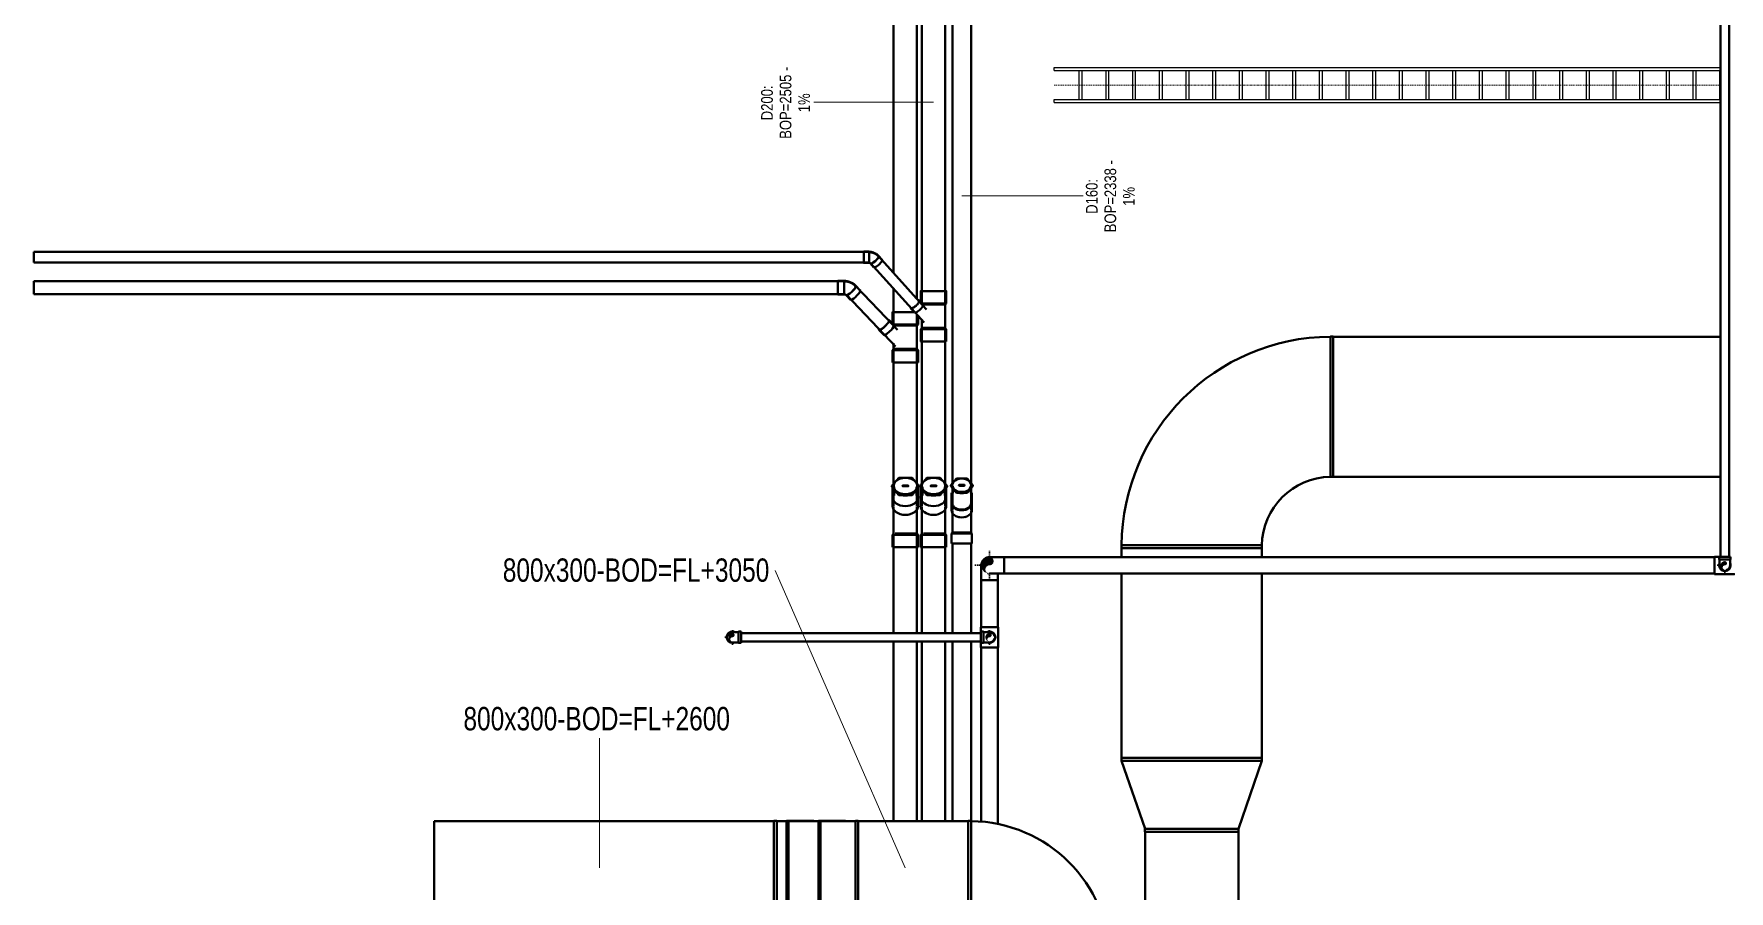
# Model space of a CAD drawing. Header units: millimetres. Extents: x -108050 to 96605, y 58136 to 140997.
# Drawn here: x -97425 to -82905, y 106636 to 113982 of the extents above; entities that cross this region are included whole.
import ezdxf

# ---------------------------------------------------------------- set-up
doc = ezdxf.new("R2010")
doc.units = ezdxf.units.MM
doc.linetypes.add('Center', pattern=[29.999999, 12, -6, 6, -6])
for name, color, linetype, lineweight in [('E-CABL-TRAY', 211, 'Continuous', 25), ('E-CABL-TRAY-CNTR', 211, 'Center', 18), ('M-HVAC-DUCT', 70, 'Continuous', 50), ('M-HVAC-DUCT-IDEN', 70, 'Continuous', 9), ('P-PIPE', 3, 'Continuous', 50), ('P-PIPE-CNTR', 3, 'Center', 35), ('P-PIPE-IDEN', 2, 'Continuous', 9)]:
    doc.layers.add(name, color=color, linetype=linetype, lineweight=lineweight)
doc.styles.add('Arial', font='arial.ttf', dxfattribs={"width": 0.8, "height": 100})
doc.styles.add('Arial_1', font='arial.ttf', dxfattribs={"width": 0.75, "height": 200})

# ---------------------------------------------------------------- blocks, each defined once
blk = doc.blocks.new('01_REC Elbow_C Flanged_ - 1 W-2037436-HẦM')
at = {"layer": 'M-HVAC-DUCT'}
for p, q in [((-602, 1212.5), (602, 1212.5)), ((-602, 1212.5), (-602, 1187.5)), ((602, 1187.5), (-602, 1187.5)), ((602, 1187.5), (602, 1212.5)), ((-1212.5, -602), (-1212.5, 602)), ((-1212.5, 602), (-1187.5, 602)), ((-1187.5, 602), (-1187.5, -602)), ((-1187.5, -602), (-1212.5, -602))]:
    blk.add_line(p, q, dxfattribs=at)
for radius, start, end in [(600, 271.19773, 358.80227), (1800, 270.39834, 359.60166)]:
    blk.add_arc((-1200, 1200), radius, start, end, dxfattribs=at)
blk = doc.blocks.new('01_REC Transition REC_C Flanged_ - 200 mm-2037554-HẦM')
at = {"layer": 'M-HVAC-DUCT'}
for p, q in [((-25, -602), (-25, 602)), ((-25, 602), (0, 602)), ((0, 602), (0, -602)), ((0, 600), (585, 400)), ((585, -402), (585, 402)), ((610, 402), (585, 402)), ((610, 402), (610, -402)), ((585, -400), (0, -600)), ((585, -402), (610, -402)), ((0, -602), (-25, -602))]:
    blk.add_line(p, q, dxfattribs=at)
blk = doc.blocks.new('DSC_uPVC_Cap End2-TienPhong - Standard-V114-HẦM')
at = {"layer": 'P-PIPE'}
for p, q in [((-89524, 110171), (-89571, 110114)), ((-89571, 110114), (-89524, 110057)), ((-89571, 110114), (-89571, 110107)), ((-89524, 110050), (-89571, 110107)), ((-89559, 110114), (-89559, 110103)), ((-89555, 110107), (-89555, 110046)), ((-89431, 110171), (-89524, 110171)), ((-89498, 110117), (-89458, 110117)), ((-89498, 110117), (-89478, 110117)), ((-89458, 110114), (-89498, 110114)), ((-89458, 110114), (-89498, 110114)), ((-89458, 110110), (-89498, 110110)), ((-89478, 110110), (-89498, 110110)), ((-89478, 110117), (-89458, 110117)), ((-89458, 110110), (-89478, 110110)), ((-89384, 110114), (-89431, 110171)), ((-89431, 110057), (-89384, 110114)), ((-89384, 110107), (-89431, 110050)), ((-89401, 110046), (-89401, 110107)), ((-89397, 110103), (-89397, 110114)), ((-89384, 110107), (-89384, 110114)), ((-89524, 110057), (-89431, 110057)), ((-89524, 110050), (-89524, 110057)), ((-89431, 110050), (-89524, 110050)), ((-89431, 110050), (-89431, 110057))]:
    blk.add_line(p, q, dxfattribs=at)
for centre, major_axis, start_param, end_param in [((-89478, 110114), (80.9, 0), 1.570796, 4.712389), ((-89478, 110103), (80.9, 0), 3.464321, 3.611076), ((-89478, 110103), (80.9, 0), 3.635328, 3.878181), ((-89498, 110114), (5, 0), 1.570796, 4.712389), ((-89498, 110114), (5, 0), 1.570796, 4.712389), ((-89498, 110110), (5, 0), 1.570796, 2.617994), ((-89498, 110110), (5, 0), 1.570796, 2.617994), ((-89478, 110114), (80.9, 0), 4.712389, 7.853982), ((-89458, 110114), (5, 0), 4.712389, 7.853982), ((-89458, 110114), (5, 0), 4.712389, 7.853982), ((-89458, 110110), (5, 0), 0.523599, 1.570796), ((-89458, 110110), (5, 0), 0.523599, 1.570796), ((-89478, 110103), (80.9, 0), 5.546597, 5.960457), ((-89478, 110103), (80.9, 0), 4.393544, 4.712389), ((-89478, 110103), (80.9, 0), 4.712389, 5.031234)]:
    blk.add_ellipse(centre, major_axis=major_axis, ratio=0.707107, start_param=start_param, end_param=end_param, dxfattribs=at)
blk = doc.blocks.new('DSC_uPVC_Cap End2-TienPhong - Standard-V63-HẦM')
at = {"layer": 'P-PIPE'}
for p, q in [((-44208, 82890), (-44173, 82918)), ((-44166, 82918), (-44201, 82890)), ((-44166, 82918), (-44173, 82918)), ((-44095, 82860), (-44166, 82918)), ((-44173, 82898), (-44248, 82898)), ((-44244, 82860), (-44208, 82889)), ((-44244, 82745), (-44244, 82860)), ((-44244, 82860), (-44237, 82860)), ((-44201, 82889), (-44237, 82860)), ((-44237, 82860), (-44237, 82745)), ((-44166, 82902), (-44177, 82902)), ((-44169, 82782), (-44169, 82822)), ((-44169, 82802), (-44169, 82822)), ((-44169, 82782), (-44169, 82802)), ((-44166, 82782), (-44166, 82822)), ((-44166, 82782), (-44166, 82822)), ((-44162, 82822), (-44162, 82782)), ((-44162, 82822), (-44162, 82802)), ((-44162, 82802), (-44162, 82782)), ((-44095, 82745), (-44095, 82860)), ((-44248, 82706), (-44173, 82706)), ((-44208, 82716), (-44244, 82745)), ((-44244, 82745), (-44237, 82745)), ((-44237, 82745), (-44201, 82716)), ((-44173, 82687), (-44208, 82715)), ((-44201, 82715), (-44166, 82687)), ((-44177, 82702), (-44166, 82702)), ((-44173, 82687), (-44166, 82687)), ((-44166, 82687), (-44095, 82745))]:
    blk.add_line(p, q, dxfattribs=at)
for centre, major_axis, start_param, end_param in [((-44177, 82802), (0, 100), 1.281824, 1.570796), ((-44177, 82802), (0, 100), 1.570796, 1.859768), ((-44166, 82802), (0, 100), 4.712389, 7.853982), ((-44166, 82802), (0, 100), 1.570796, 4.712389), ((-44177, 82802), (0, 100), 0.379113, 0.668085), ((-44166, 82822), (0, 5), 4.712389, 7.853982), ((-44166, 82822), (0, 5), 4.712389, 7.853982), ((-44166, 82782), (0, 5), 1.570796, 4.712389), ((-44166, 82782), (0, 5), 1.570796, 4.712389), ((-44169, 82822), (0, 5), 4.712389, 5.759587), ((-44169, 82822), (0, 5), 4.712389, 5.759587), ((-44169, 82782), (0, 5), 3.665191, 4.712389), ((-44169, 82782), (0, 5), 3.665191, 4.712389), ((-44177, 82802), (0, 100), 2.473508, 2.76248)]:
    blk.add_ellipse(centre, major_axis=major_axis, ratio=0.707107, start_param=start_param, end_param=end_param, dxfattribs=at)
blk = doc.blocks.new('DSC_uPVC_Elbow_TienPhong - Standard-2086349-HẦM')
at = {"layer": 'P-PIPE'}
for p, q in [((-90272, 112116), (-90317, 112116)), ((-90317, 112020), (-90272, 112020)), ((-90261, 112016), (-90233, 111984)), ((-90161, 112048), (-90190, 112080))]:
    blk.add_line(p, q, dxfattribs=at)
at = {"layer": 'P-PIPE', "flags": 128}
for points in [[(-90190, 112079), (-90193, 112083), (-90196, 112085), (-90199, 112088), (-90203, 112091), (-90206, 112094), (-90209, 112096), (-90213, 112098), (-90216, 112100), (-90220, 112102), (-90224, 112104), (-90228, 112106), (-90232, 112108), (-90235, 112109), (-90239, 112110), (-90243, 112112), (-90248, 112112), (-90252, 112113), (-90256, 112114), (-90260, 112115), (-90264, 112115), (-90268, 112115), (-90272, 112115)], [(-90193, 112077), (-90196, 112080), (-90199, 112083), (-90202, 112085), (-90205, 112088), (-90208, 112091), (-90212, 112093), (-90215, 112095), (-90218, 112097), (-90222, 112099), (-90226, 112101), (-90229, 112103), (-90233, 112104), (-90237, 112106), (-90241, 112107), (-90244, 112108), (-90248, 112109), (-90252, 112110), (-90256, 112110), (-90260, 112111), (-90264, 112111), (-90268, 112111), (-90272, 112111)], [(-90272, 112021), (-90271, 112021), (-90271, 112021), (-90270, 112021), (-90269, 112021), (-90269, 112020), (-90268, 112020), (-90267, 112020), (-90267, 112020), (-90266, 112020), (-90266, 112020), (-90265, 112019), (-90265, 112019), (-90264, 112019), (-90264, 112019), (-90263, 112018), (-90263, 112018), (-90262, 112018), (-90262, 112017), (-90262, 112017), (-90261, 112017), (-90261, 112016), (-90261, 112016)]]:
    blk.add_lwpolyline(points, dxfattribs=at)
at = {"layer": 'P-PIPE'}
for centre, major_axis, ratio, start_param, end_param in [((-90317, 112068), (0, 48), 0.005, 4.302928, 6.629628), ((-90272, 112068), (0, 48), 0.005, 4.302928, 6.397323), ((-90317, 112068), (0, 48), 0.005, 2.80494, 4.302928), ((-90272, 112068), (0, 48), 0.005, 3.51753, 4.302928), ((-90272, 112068), (0, 48), 0.005, 2.993931, 3.397603), ((-90226, 112048), (35.7, 32.1), 0.309728, 3.13715, 4.446146), ((-90226, 112048), (35.1, 31.6), 0.309728, 3.224416, 6.016943), ((-90197, 112016), (35.7, 32.1), 0.309728, 3.13715, 4.446146), ((-90226, 112048), (35.7, 32.1), 0.309728, 4.446146, 6.278742), ((-90197, 112016), (35.7, 32.1), 0.309728, 4.446146, 6.278742), ((-90226, 112048), (35.7, 32.1), 0.309728, 0, 0.110392), ((-90226, 112048), (35.1, 31.6), 0.309728, 6.016943, 6.366009)]:
    blk.add_ellipse(centre, major_axis=major_axis, ratio=ratio, start_param=start_param, end_param=end_param, dxfattribs=at)
blk = doc.blocks.new('DSC_uPVC_Elbow_TienPhong - Standard-2086370-HẦM')
at = {"layer": 'P-PIPE'}
for p, q in [((-90484, 111866), (-90539, 111866)), ((-90347, 111784), (-90384, 111823)), ((-90539, 111750), (-90484, 111750)), ((-90468, 111743), (-90431, 111704))]:
    blk.add_line(p, q, dxfattribs=at)
at = {"layer": 'P-PIPE', "flags": 128}
for points in [[(-90384, 111823), (-90388, 111827), (-90392, 111830), (-90396, 111834), (-90400, 111837), (-90405, 111840), (-90409, 111843), (-90414, 111846), (-90418, 111848), (-90423, 111851), (-90428, 111853), (-90433, 111855), (-90438, 111857), (-90443, 111859), (-90448, 111860), (-90453, 111861), (-90458, 111863), (-90463, 111863), (-90469, 111864), (-90474, 111865), (-90479, 111865), (-90484, 111865)], [(-90387, 111820), (-90391, 111824), (-90395, 111827), (-90398, 111831), (-90403, 111834), (-90407, 111837), (-90411, 111840), (-90415, 111843), (-90420, 111845), (-90425, 111848), (-90429, 111850), (-90434, 111852), (-90439, 111854), (-90444, 111855), (-90449, 111857), (-90454, 111858), (-90459, 111859), (-90464, 111860), (-90469, 111860), (-90474, 111861), (-90479, 111861), (-90484, 111861)], [(-90484, 111750), (-90483, 111750), (-90482, 111750), (-90481, 111750), (-90480, 111750), (-90479, 111750), (-90478, 111750), (-90477, 111750), (-90476, 111749), (-90475, 111749), (-90475, 111749), (-90474, 111748), (-90473, 111748), (-90472, 111748), (-90472, 111747), (-90471, 111747), (-90470, 111746), (-90469, 111746), (-90469, 111745), (-90468, 111745), (-90468, 111744), (-90467, 111744)]]:
    blk.add_lwpolyline(points, dxfattribs=at)
at = {"layer": 'P-PIPE'}
for centre, major_axis, ratio, start_param, end_param in [((-90539, 111808), (0, 58), 0.005, 5.991123, 6.248232), ((-90539, 111808), (0, 58), 0.005, 0, 0.302344), ((-90539, 111808), (0, 55), 0.005, 5.986433, 6.248232), ((-90539, 111808), (0, 58), 0.005, 4.415637, 5.986433), ((-90484, 111808), (0, 58), 0.005, 4.415637, 6.248232), ((-90426, 111783), (41.5, 39.5), 0.219419, 3.141593, 6.083682), ((-90426, 111783), (42, 40), 0.219419, 4.512886, 6.487549), ((-90426, 111783), (41.5, 39.5), 0.219419, 6.083682, 6.432748), ((-90539, 111808), (0, 58), 0.005, 2.84484, 4.415637), ((-90484, 111808), (0, 58), 0.005, 3.10664, 4.415637), ((-90426, 111783), (42, 40), 0.219419, 3.032587, 4.512886), ((-90389, 111744), (42, 40), 0.219419, 3.141593, 4.512886), ((-90389, 111744), (42, 40), 0.219419, 4.512886, 6.345481)]:
    blk.add_ellipse(centre, major_axis=major_axis, ratio=ratio, start_param=start_param, end_param=end_param, dxfattribs=at)
blk = doc.blocks.new('01_REC Elbow_C Flanged_ - 1 W-2033609-HẦM')
at = {"layer": 'M-HVAC-DUCT'}
for p, q in [((-402, 812.5), (402, 812.5)), ((-402, 812.5), (-402, 787.5)), ((402, 787.5), (-402, 787.5)), ((402, 787.5), (402, 812.5)), ((-812.5, -402), (-812.5, 402)), ((-812.5, 402), (-787.5, 402)), ((-787.5, 402), (-787.5, -402)), ((-787.5, -402), (-812.5, -402))]:
    blk.add_line(p, q, dxfattribs=at)
for radius, start, end in [(1200, 270.59779, 359.40221), (400, 271.79962, 358.20038)]:
    blk.add_arc((-800, 800), radius, start, end, dxfattribs=at)
blk = doc.blocks.new('01_REC Elbow_C Flanged_ - 1 W-2107048-HẦM')
at = {"layer": 'M-HVAC-DUCT'}
for p, q in [((-91087, 106434), (-91087, 107238)), ((-91087, 107238), (-91062, 107238)), ((-91062, 107238), (-91062, 106434)), ((-90978, 107236), (-91062, 107236)), ((-90979, 106434), (-90979, 107238)), ((-90979, 107238), (-90961, 107238)), ((-90746, 107238), (-90961, 107238)), ((-90961, 107238), (-90961, 106434)), ((-90746, 107236), (-90746, 107238)), ((-91062, 106436), (-90978, 106436)), ((-90746, 106434), (-90746, 106436)), ((-91087, 106434), (-91062, 106434)), ((-90961, 106434), (-90979, 106434)), ((-90961, 106434), (-90746, 106434))]:
    blk.add_line(p, q, dxfattribs=at)
blk = doc.blocks.new('01_REC Elbow_C Flanged_ - 1 W-V250-HẦM')
at = {"layer": 'M-HVAC-DUCT'}
for p, q in [((-90705, 106434), (-90705, 107238)), ((-90687, 107238), (-90705, 107238)), ((-90472, 107238), (-90687, 107238)), ((-90687, 107238), (-90687, 106434)), ((-90389, 107236), (-90686, 107236)), ((-90472, 107236), (-90472, 107238)), ((-90389, 106434), (-90389, 107238)), ((-90364, 107238), (-90389, 107238)), ((-90364, 107238), (-90364, 106434)), ((-90389, 106436), (-90686, 106436)), ((-90472, 106434), (-90472, 106436)), ((-90687, 106434), (-90705, 106434)), ((-90687, 106434), (-90472, 106434)), ((-90389, 106434), (-90364, 106434))]:
    blk.add_line(p, q, dxfattribs=at)
blk = doc.blocks.new('M_Elbow - Threaded - MI - Class 300 - Standard-V261-HẦM')
at = {"layer": 'P-PIPE'}
for p, q in [((-91367, 108861), (-91391, 108861)), ((-91391, 108861), (-91391, 108812)), ((-91391, 108812), (-91391, 108763)), ((-91391, 108763), (-91367, 108763)), ((-91367, 108812), (-91367, 108861)), ((-91367, 108763), (-91367, 108812))]:
    blk.add_line(p, q, dxfattribs=at)
at = {"layer": 'P-PIPE', "flags": 128}
for points in [[(-91391, 108856), (-91393, 108856), (-91395, 108856), (-91397, 108856), (-91399, 108856), (-91401, 108856), (-91403, 108856), (-91405, 108856), (-91407, 108856), (-91409, 108856), (-91411, 108856), (-91412, 108856), (-91414, 108856), (-91416, 108856), (-91418, 108856), (-91419, 108856), (-91421, 108856), (-91423, 108856), (-91424, 108856), (-91426, 108856), (-91427, 108856), (-91429, 108856), (-91430, 108856), (-91431, 108856), (-91432, 108856), (-91434, 108856), (-91435, 108856), (-91436, 108856), (-91436, 108856), (-91437, 108856), (-91438, 108856), (-91439, 108856), (-91439, 108856), (-91440, 108856), (-91440, 108856), (-91441, 108856), (-91441, 108856), (-91441, 108856), (-91442, 108856), (-91442, 108856), (-91442, 108856)], [(-91442, 108767), (-91442, 108767), (-91441, 108767), (-91441, 108767), (-91441, 108767), (-91441, 108767), (-91440, 108767), (-91440, 108767), (-91439, 108767), (-91438, 108767), (-91438, 108767), (-91437, 108767), (-91436, 108767), (-91435, 108767), (-91434, 108767), (-91433, 108767), (-91432, 108767), (-91430, 108767), (-91429, 108767), (-91428, 108767), (-91426, 108767), (-91425, 108767), (-91423, 108767), (-91422, 108767), (-91420, 108767), (-91418, 108767), (-91416, 108767), (-91415, 108767), (-91413, 108767), (-91411, 108767), (-91409, 108767), (-91407, 108767), (-91405, 108767), (-91403, 108767), (-91401, 108767), (-91399, 108767), (-91397, 108767), (-91395, 108767), (-91393, 108767), (-91391, 108767), (-91391, 108767)]]:
    blk.add_lwpolyline(points, dxfattribs=at)
at = {"layer": 'P-PIPE'}
for radius, start, end in [(49, 65.2712, 180), (49, 180, 294.7113), (44.4, 83.2242, 167.0485), (44.4, 192.9515, 273.1784)]:
    blk.add_arc((-91442, 108812), radius, start, end, dxfattribs=at)
blk = doc.blocks.new('M_Elbow - Welded - Generic - Standard-V279-HẦM')
at = {"layer": 'P-PIPE'}
for p, q in [((-89310, 109301), (-89308, 109301)), ((-89308, 109301), (-89301, 109301)), ((-89301, 109301), (-89290, 109301)), ((-89290, 109301), (-89275, 109301)), ((-89275, 109301), (-89258, 109301)), ((-89258, 109301), (-89240, 109301)), ((-89240, 109301), (-89221, 109301)), ((-89221, 109301), (-89204, 109301)), ((-89204, 109301), (-89190, 109301)), ((-89190, 109301), (-89179, 109301)), ((-89179, 109301), (-89172, 109301)), ((-89172, 109301), (-89169, 109301))]:
    blk.add_line(p, q, dxfattribs=at)
at = {"layer": 'P-PIPE', "flags": 128}
for points in [[(-89310, 109428), (-89310, 109431), (-89310, 109433), (-89310, 109436), (-89310, 109439), (-89309, 109442), (-89308, 109445), (-89308, 109447), (-89307, 109450), (-89306, 109453), (-89305, 109455), (-89304, 109458), (-89302, 109460), (-89301, 109463), (-89300, 109465), (-89298, 109468), (-89296, 109470), (-89295, 109472), (-89293, 109474), (-89291, 109476), (-89289, 109478), (-89287, 109480), (-89285, 109482), (-89283, 109484), (-89280, 109486), (-89278, 109487), (-89276, 109489), (-89273, 109490), (-89271, 109491), (-89268, 109493), (-89265, 109494), (-89263, 109495), (-89260, 109495), (-89257, 109496), (-89255, 109497), (-89252, 109497), (-89249, 109498), (-89246, 109498), (-89243, 109498), (-89241, 109498)], [(-89240, 109498), (-89237, 109498), (-89234, 109498), (-89231, 109498)], [(-89310, 109301), (-89310, 109306), (-89310, 109311), (-89310, 109316), (-89310, 109321), (-89310, 109326), (-89310, 109331), (-89310, 109336), (-89310, 109341), (-89310, 109345), (-89310, 109350), (-89310, 109355), (-89310, 109359), (-89310, 109364), (-89310, 109368), (-89310, 109372), (-89310, 109377), (-89310, 109381), (-89310, 109384), (-89310, 109388), (-89310, 109392), (-89310, 109395), (-89310, 109399), (-89310, 109402), (-89310, 109405), (-89310, 109408), (-89310, 109410), (-89310, 109413), (-89310, 109415), (-89310, 109417), (-89310, 109419), (-89310, 109421), (-89310, 109422), (-89310, 109424), (-89310, 109425), (-89310, 109426), (-89310, 109427), (-89310, 109427)], [(-89169, 109356), (-89169, 109351), (-89169, 109347), (-89169, 109342), (-89169, 109337), (-89169, 109332), (-89169, 109327), (-89169, 109322), (-89169, 109317), (-89169, 109312), (-89169, 109307), (-89169, 109302), (-89169, 109301)]]:
    blk.add_lwpolyline(points, dxfattribs=at)
blk = doc.blocks.new('M_Elbow - Threaded - MI - Class 300 - Standard-V280-HẦM')
at = {"layer": 'P-PIPE'}
for p, q in [((-89291, 108861), (-89314, 108861)), ((-89314, 108861), (-89314, 108812)), ((-89314, 108812), (-89314, 108763)), ((-89314, 108763), (-89291, 108763)), ((-89291, 108812), (-89291, 108861)), ((-89291, 108763), (-89291, 108812))]:
    blk.add_line(p, q, dxfattribs=at)
at = {"layer": 'P-PIPE', "flags": 128}
for points in [[(-89240, 108856), (-89240, 108856), (-89240, 108856), (-89240, 108856), (-89240, 108856), (-89241, 108856), (-89241, 108856), (-89242, 108856), (-89242, 108856), (-89243, 108856), (-89244, 108856), (-89245, 108856), (-89246, 108856), (-89246, 108856), (-89248, 108856), (-89249, 108856), (-89250, 108856), (-89251, 108856), (-89252, 108856), (-89254, 108856), (-89255, 108856), (-89257, 108856), (-89258, 108856), (-89260, 108856), (-89261, 108856), (-89263, 108856), (-89265, 108856), (-89267, 108856), (-89268, 108856), (-89270, 108856), (-89272, 108856), (-89274, 108856), (-89276, 108856), (-89278, 108856), (-89280, 108856), (-89282, 108856), (-89284, 108856), (-89286, 108856), (-89288, 108856), (-89290, 108856), (-89291, 108856)], [(-89291, 108767), (-89289, 108767), (-89287, 108767), (-89284, 108767), (-89282, 108767), (-89280, 108767), (-89279, 108767), (-89277, 108767), (-89275, 108767), (-89273, 108767), (-89271, 108767), (-89269, 108767), (-89267, 108767), (-89265, 108767), (-89264, 108767), (-89262, 108767), (-89260, 108767), (-89259, 108767), (-89257, 108767), (-89256, 108767), (-89254, 108767), (-89253, 108767), (-89251, 108767), (-89250, 108767), (-89249, 108767), (-89248, 108767), (-89247, 108767), (-89246, 108767), (-89245, 108767), (-89244, 108767), (-89243, 108767), (-89243, 108767), (-89242, 108767), (-89241, 108767), (-89241, 108767), (-89241, 108767), (-89240, 108767), (-89240, 108767), (-89240, 108767), (-89240, 108767), (-89240, 108767)]]:
    blk.add_lwpolyline(points, dxfattribs=at)
at = {"layer": 'P-PIPE'}
for radius, start, end in [(49, 0, 114.4419), (49, 247.1535, 0), (44.4, 12.9515, 95.4878), (44.4, 264.6359, 347.0485)]:
    blk.add_arc((-89240, 108812), radius, start, end, dxfattribs=at)
blk = doc.blocks.new('M_Elbow - Welded - Generic - Standard-V270-HẦM')
at = {"layer": 'P-PIPE'}
for p, q in [((-34725, 95871), (-34725, 95873)), ((-34725, 95863), (-34725, 95871)), ((-34725, 95852), (-34725, 95863)), ((-34725, 95838), (-34725, 95852)), ((-34725, 95821), (-34725, 95838)), ((-34725, 95802), (-34725, 95821)), ((-34725, 95784), (-34725, 95802)), ((-34725, 95767), (-34725, 95784)), ((-34725, 95752), (-34725, 95767)), ((-34725, 95741), (-34725, 95752)), ((-34725, 95734), (-34725, 95741)), ((-34725, 95732), (-34725, 95734))]:
    blk.add_line(p, q, dxfattribs=at)
at = {"layer": 'P-PIPE', "flags": 128}
for points in [[(-34725, 95873), (-34730, 95873), (-34735, 95873), (-34740, 95873), (-34745, 95873), (-34750, 95873), (-34755, 95873), (-34760, 95873), (-34765, 95873), (-34770, 95873), (-34775, 95873), (-34779, 95873), (-34784, 95873), (-34788, 95873), (-34793, 95873), (-34797, 95873), (-34801, 95873), (-34805, 95873), (-34809, 95873), (-34813, 95873), (-34816, 95873), (-34820, 95873), (-34823, 95873), (-34826, 95873), (-34829, 95873), (-34832, 95873), (-34835, 95873), (-34837, 95873), (-34839, 95873), (-34842, 95873), (-34843, 95873), (-34845, 95873), (-34847, 95873), (-34848, 95873), (-34849, 95873), (-34850, 95873), (-34851, 95873)], [(-34852, 95732), (-34852, 95732), (-34852, 95732), (-34851, 95732), (-34850, 95732), (-34850, 95732), (-34848, 95732), (-34847, 95732), (-34846, 95732), (-34844, 95732), (-34842, 95732), (-34840, 95732), (-34838, 95732), (-34835, 95732), (-34833, 95732), (-34830, 95732), (-34827, 95732), (-34824, 95732), (-34821, 95732), (-34817, 95732), (-34814, 95732), (-34810, 95732), (-34806, 95732), (-34802, 95732), (-34798, 95732), (-34794, 95732), (-34789, 95732), (-34785, 95732), (-34780, 95732), (-34776, 95732), (-34771, 95732), (-34766, 95732), (-34762, 95732), (-34757, 95732), (-34752, 95732), (-34747, 95732), (-34742, 95732), (-34737, 95732), (-34732, 95732), (-34726, 95732), (-34725, 95732)]]:
    blk.add_lwpolyline(points, dxfattribs=at)
at = {"layer": 'P-PIPE'}
blk.add_arc((-34852, 95802), 70.7, 262.5, 270, dxfattribs=at)
blk = doc.blocks.new('M_Elbow - Threaded - MI - Class 300 - Standard-V281-HẦM')
at = {"layer": 'P-PIPE'}
for p, q in [((-82990, 109502), (-82990, 109479)), ((-82941, 109502), (-82990, 109502)), ((-82892, 109502), (-82941, 109502)), ((-82892, 109479), (-82892, 109502)), ((-82990, 109479), (-82941, 109479)), ((-82941, 109479), (-82892, 109479))]:
    blk.add_line(p, q, dxfattribs=at)
at = {"layer": 'P-PIPE', "flags": 128}
for points in [[(-82986, 109479), (-82986, 109477), (-82986, 109474), (-82986, 109472), (-82986, 109470), (-82986, 109468), (-82986, 109466), (-82986, 109464), (-82986, 109463), (-82986, 109461), (-82986, 109459), (-82986, 109457), (-82986, 109455), (-82986, 109453), (-82986, 109452), (-82986, 109450), (-82986, 109448), (-82986, 109447), (-82986, 109445), (-82986, 109444), (-82986, 109442), (-82986, 109441), (-82986, 109439), (-82986, 109438), (-82986, 109437), (-82986, 109436), (-82986, 109435), (-82986, 109434), (-82986, 109433), (-82986, 109432), (-82986, 109431), (-82986, 109430), (-82986, 109430), (-82986, 109429), (-82986, 109429), (-82986, 109428), (-82986, 109428), (-82986, 109428), (-82986, 109428), (-82986, 109428), (-82986, 109428)], [(-82897, 109428), (-82897, 109428), (-82897, 109428), (-82897, 109428), (-82897, 109428), (-82897, 109429), (-82897, 109429), (-82897, 109430), (-82897, 109430), (-82897, 109431), (-82897, 109432), (-82897, 109433), (-82897, 109433), (-82897, 109434), (-82897, 109435), (-82897, 109437), (-82897, 109438), (-82897, 109439), (-82897, 109440), (-82897, 109442), (-82897, 109443), (-82897, 109445), (-82897, 109446), (-82897, 109448), (-82897, 109449), (-82897, 109451), (-82897, 109453), (-82897, 109455), (-82897, 109456), (-82897, 109458), (-82897, 109460), (-82897, 109462), (-82897, 109464), (-82897, 109466), (-82897, 109468), (-82897, 109470), (-82897, 109472), (-82897, 109474), (-82897, 109476), (-82897, 109478), (-82897, 109479)]]:
    blk.add_lwpolyline(points, dxfattribs=at)
at = {"layer": 'P-PIPE'}
for radius, start, end in [(49, 155.2712, 270), (44.4, 173.2242, 189.0495), (44.4, 190, 257.0485), (49, 270, 24.7113), (44.4, 282.9515, 3.1784)]:
    blk.add_arc((-82941, 109428), radius, start, end, dxfattribs=at)

msp = doc.modelspace()

# ---------------------------------------------------------------- hatches: boundary and pattern name
at = {"layer": 'P-PIPE'}
for points in [[(-89249, 109358), (-89258, 109362), (-89265, 109367), (-89272, 109378), (-89274, 109383), (-89275, 109392), (-89274, 109402), (-89270, 109410), (-89265, 109417), (-89257, 109423), (-89249, 109427), (-89231, 109429), (-89222, 109432), (-89215, 109438), (-89209, 109445), (-89206, 109454), (-89204, 109463), (-89206, 109472), (-89209, 109481), (-89215, 109488), (-89222, 109494), (-89231, 109497), (-89240, 109498), (-89258, 109496), (-89275, 109489), (-89290, 109478), (-89301, 109463), (-89308, 109446), (-89310, 109428), (-89308, 109409), (-89301, 109392), (-89290, 109378), (-89275, 109367), (-89257, 109359)], [(-82946, 109392), (-82954, 109396), (-82954, 109397), (-82958, 109402), (-82959, 109405), (-82960, 109409), (-82957, 109418), (-82956, 109421), (-82954, 109422), (-82950, 109425), (-82946, 109427), (-82937, 109428), (-82932, 109430), (-82928, 109433), (-82926, 109437), (-82924, 109441), (-82923, 109446), (-82924, 109451), (-82926, 109455), (-82928, 109459), (-82932, 109462), (-82937, 109464), (-82941, 109464), (-82951, 109463), (-82960, 109459), (-82969, 109451), (-82973, 109446), (-82977, 109437), (-82978, 109428), (-82975, 109414), (-82973, 109409), (-82965, 109400), (-82957, 109395), (-82950, 109392)], [(-91446, 108776), (-91454, 108780), (-91454, 108780), (-91458, 108786), (-91459, 108789), (-91460, 108793), (-91458, 108802), (-91457, 108802), (-91454, 108806), (-91451, 108809), (-91446, 108811), (-91437, 108812), (-91432, 108814), (-91429, 108817), (-91426, 108821), (-91424, 108825), (-91423, 108830), (-91424, 108835), (-91426, 108839), (-91429, 108843), (-91432, 108846), (-91437, 108847), (-91442, 108848), (-91451, 108847), (-91460, 108843), (-91467, 108837), (-91473, 108830), (-91477, 108821), (-91478, 108812), (-91475, 108798), (-91473, 108793), (-91465, 108784), (-91457, 108779), (-91451, 108776)], [(-89245, 108776), (-89252, 108780), (-89253, 108780), (-89256, 108786), (-89258, 108792), (-89258, 108793), (-89256, 108802), (-89256, 108802), (-89253, 108806), (-89249, 108809), (-89245, 108811), (-89235, 108812), (-89231, 108814), (-89227, 108817), (-89223, 108822), (-89222, 108825), (-89222, 108830), (-89222, 108835), (-89224, 108839), (-89227, 108843), (-89231, 108846), (-89235, 108847), (-89240, 108848), (-89249, 108847), (-89259, 108843), (-89266, 108837), (-89271, 108830), (-89275, 108821), (-89276, 108812), (-89273, 108798), (-89271, 108793), (-89264, 108784), (-89256, 108779), (-89249, 108776)]]:
    msp.add_hatch(color=256, dxfattribs=at).paths.add_polyline_path(points)

# ---------------------------------------------------------------- linework, layer by layer
at = {"layer": 'E-CABL-TRAY'}
for p, q in [((-88686, 113668), (-88686, 113694)), ((-88686, 113694), (-82978, 113694)), ((-88686, 113668), (-82978, 113668)), ((-88471, 113419), (-88471, 113668)), ((-88445, 113419), (-88445, 113668)), ((-88242, 113419), (-88242, 113668)), ((-88217, 113419), (-88217, 113668)), ((-88013, 113419), (-88013, 113668)), ((-87988, 113419), (-87988, 113668)), ((-87785, 113419), (-87785, 113668)), ((-87759, 113419), (-87759, 113668)), ((-87556, 113419), (-87556, 113668)), ((-87531, 113419), (-87531, 113668)), ((-87328, 113419), (-87328, 113668)), ((-87302, 113419), (-87302, 113668)), ((-87099, 113419), (-87099, 113668)), ((-87074, 113419), (-87074, 113668)), ((-86870, 113419), (-86870, 113668)), ((-86845, 113419), (-86845, 113668)), ((-86642, 113419), (-86642, 113668)), ((-86616, 113419), (-86616, 113668)), ((-86413, 113419), (-86413, 113668)), ((-86388, 113419), (-86388, 113668)), ((-86185, 113419), (-86185, 113668)), ((-86159, 113419), (-86159, 113668)), ((-85956, 113419), (-85956, 113668)), ((-85931, 113419), (-85931, 113668)), ((-85727, 113419), (-85727, 113668)), ((-85702, 113419), (-85702, 113668)), ((-85499, 113419), (-85499, 113668)), ((-85473, 113419), (-85473, 113668)), ((-85270, 113419), (-85270, 113668)), ((-85245, 113419), (-85245, 113668)), ((-85042, 113419), (-85042, 113668)), ((-85016, 113419), (-85016, 113668)), ((-84813, 113419), (-84813, 113668)), ((-84788, 113419), (-84788, 113668)), ((-84584, 113419), (-84584, 113668)), ((-84559, 113419), (-84559, 113668)), ((-84356, 113419), (-84356, 113668)), ((-84330, 113419), (-84330, 113668)), ((-84127, 113419), (-84127, 113668)), ((-84102, 113419), (-84102, 113668)), ((-83899, 113419), (-83899, 113668)), ((-83873, 113419), (-83873, 113668)), ((-83670, 113419), (-83670, 113668)), ((-83645, 113419), (-83645, 113668)), ((-83441, 113419), (-83441, 113668)), ((-83416, 113419), (-83416, 113668)), ((-83213, 113419), (-83213, 113668)), ((-83187, 113419), (-83187, 113668)), ((-82984, 113419), (-82984, 113668)), ((-88686, 113394), (-88686, 113419)), ((-88686, 113419), (-82978, 113419)), ((-88686, 113394), (-82978, 113394))]:
    msp.add_line(p, q, dxfattribs=at)
at = {"layer": 'E-CABL-TRAY-CNTR'}
msp.add_line((-88686, 113544), (-82978, 113544), dxfattribs=at)
at = {"layer": 'M-HVAC-DUCT'}
for p, q in [((-86296, 111387), (-82978, 111387)), ((-86296, 110187), (-82978, 110187)), ((-88108, 109498), (-88108, 109575)), ((-86908, 109498), (-86908, 109575)), ((-88108, 107779), (-88108, 109357)), ((-86908, 107779), (-86908, 109357)), ((-93997, 106436), (-93997, 107236)), ((-93997, 107236), (-91087, 107236)), ((-90705, 107236), (-90960, 107236)), ((-90364, 107236), (-89422, 107236)), ((-87908, 99307), (-87908, 107144)), ((-87108, 99307), (-87108, 107144))]:
    msp.add_line(p, q, dxfattribs=at)
at = {"layer": 'M-HVAC-DUCT-IDEN'}
for p, q in [((-89961, 106836), (-91077, 109383)), ((-92580, 106836), (-92580, 107948))]:
    msp.add_line(p, q, dxfattribs=at)
at = {"layer": 'P-PIPE'}
for p, q in [((-89558, 118359), (-89558, 110130)), ((-89398, 110130), (-89398, 118359)), ((-82978, 117498), (-82978, 109502)), ((-82905, 109502), (-82905, 117498)), ((-89820, 117207), (-89820, 111673)), ((-89620, 111673), (-89620, 117207)), ((-90061, 116598), (-90061, 111932)), ((-89861, 111710), (-89861, 116598)), ((-90272, 112113), (-97425, 112113)), ((-97425, 112023), (-90272, 112023)), ((-90259, 112018), (-89880, 111597)), ((-89813, 111658), (-90192, 112078)), ((-90484, 111863), (-97425, 111863)), ((-90063, 111482), (-90386, 111821)), ((-97425, 111753), (-90484, 111753)), ((-90466, 111745), (-90142, 111406)), ((-90061, 111798), (-90061, 111493)), ((-89810, 111661), (-89843, 111697)), ((-89829, 111779), (-89829, 111682)), ((-89620, 111663), (-89610, 111673)), ((-89620, 111463), (-89620, 111663)), ((-89610, 111673), (-89610, 111779)), ((-90059, 111485), (-90100, 111528)), ((-90070, 111599), (-90070, 111497)), ((-89916, 111631), (-89883, 111595)), ((-89879, 111593), (-89873, 111592)), ((-89877, 111594), (-89800, 111508)), ((-89861, 111493), (-89861, 111576)), ((-89851, 111493), (-89851, 111566)), ((-89820, 111534), (-89820, 111463)), ((-89779, 111619), (-89810, 111654)), ((-89809, 111650), (-89809, 111656)), ((-90187, 111445), (-90146, 111402)), ((-90143, 111401), (-90136, 111401)), ((-90138, 111402), (-90046, 111304)), ((-90028, 111445), (-90059, 111477)), ((-90058, 111475), (-90058, 111482)), ((-89861, 111483), (-89851, 111493)), ((-89861, 111283), (-89861, 111483)), ((-89820, 111463), (-89829, 111453)), ((-89829, 111453), (-89829, 111347)), ((-89820, 111453), (-89820, 110127)), ((-89610, 111453), (-89620, 111463)), ((-89620, 110127), (-89620, 111453)), ((-89610, 111347), (-89610, 111453)), ((-90061, 111283), (-90070, 111273)), ((-90070, 111273), (-90070, 111167)), ((-90061, 111332), (-90061, 111283)), ((-90061, 111273), (-90061, 110127)), ((-89851, 111273), (-89861, 111283)), ((-89861, 110127), (-89861, 111273)), ((-89851, 111167), (-89851, 111273)), ((-90070, 110121), (-90070, 110115)), ((-90070, 110093), (-90070, 110015)), ((-90061, 110097), (-90061, 109938)), ((-89861, 109938), (-89861, 110097)), ((-89851, 110115), (-89851, 110121)), ((-89851, 110015), (-89851, 110093)), ((-89829, 110121), (-89829, 110115)), ((-89829, 110093), (-89829, 110015)), ((-89820, 110097), (-89820, 109938)), ((-89620, 109938), (-89620, 110097)), ((-89610, 110115), (-89610, 110121)), ((-89610, 110015), (-89610, 110093)), ((-89558, 110103), (-89558, 109901)), ((-89398, 109901), (-89398, 110103)), ((-90070, 110013), (-90070, 109938)), ((-90061, 109931), (-90061, 109751)), ((-89861, 109751), (-89861, 109931)), ((-89851, 109938), (-89851, 110013)), ((-89829, 110013), (-89829, 109938)), ((-89820, 109931), (-89820, 109751)), ((-89620, 109751), (-89620, 109931)), ((-89610, 109938), (-89610, 110013)), ((-89565, 110049), (-89565, 109963)), ((-89565, 109962), (-89565, 109901)), ((-89390, 109963), (-89390, 110049)), ((-89390, 109901), (-89390, 109962)), ((-90061, 109803), (-90061, 109701)), ((-90061, 109803), (-90061, 108848)), ((-89996, 109864), (-89993, 109864)), ((-89928, 109864), (-89925, 109864)), ((-89861, 109701), (-89861, 109803)), ((-89861, 108848), (-89861, 109802)), ((-89820, 109803), (-89820, 109701)), ((-89820, 109803), (-89820, 108848)), ((-89755, 109864), (-89752, 109864)), ((-89687, 109864), (-89684, 109864)), ((-89620, 109701), (-89620, 109803)), ((-89620, 108848), (-89620, 109802)), ((-89558, 109895), (-89558, 109751)), ((-89558, 109877), (-89558, 109710)), ((-89558, 109877), (-89558, 109706)), ((-89508, 109842), (-89505, 109842)), ((-89450, 109842), (-89448, 109842)), ((-89398, 109751), (-89398, 109895)), ((-89398, 109710), (-89398, 109877)), ((-89398, 109707), (-89398, 109877)), ((-90061, 109701), (-90070, 109690)), ((-90070, 109690), (-90070, 109584)), ((-89851, 109690), (-89861, 109701)), ((-89851, 109584), (-89851, 109690)), ((-89820, 109701), (-89829, 109690)), ((-89829, 109690), (-89829, 109584)), ((-89610, 109690), (-89620, 109701)), ((-89610, 109584), (-89610, 109690)), ((-89558, 109710), (-89565, 109701)), ((-89565, 109701), (-89565, 109615)), ((-89390, 109701), (-89398, 109710)), ((-89390, 109615), (-89390, 109701)), ((-89558, 109615), (-89558, 108848)), ((-89398, 108848), (-89398, 109615)), ((-83029, 109498), (-89113, 109498)), ((-89113, 109498), (-89113, 109357)), ((-83024, 109502), (-83029, 109502)), ((-83029, 109502), (-83029, 109428)), ((-83024, 109502), (-83029, 109502)), ((-83029, 109502), (-83029, 109428)), ((-82990, 109502), (-83024, 109502)), ((-82990, 109502), (-83024, 109502)), ((-89113, 109357), (-83029, 109357)), ((-83029, 109428), (-83029, 109353)), ((-83029, 109428), (-83029, 109353)), ((-83029, 109353), (-83024, 109353)), ((-83029, 109353), (-83024, 109353)), ((-83024, 109353), (-82859, 109353)), ((-83024, 109353), (-82859, 109353)), ((-89310, 109301), (-89310, 108899)), ((-89258, 109301), (-89310, 109301)), ((-89221, 109301), (-89258, 109301)), ((-89169, 109301), (-89221, 109301)), ((-89169, 108899), (-89169, 109301)), ((-89314, 108848), (-91367, 108848)), ((-91367, 108775), (-89314, 108775)), ((-90061, 108775), (-90061, 107236)), ((-89861, 107236), (-89861, 108775)), ((-89820, 108775), (-89820, 107236)), ((-89620, 107236), (-89620, 108775)), ((-89558, 108775), (-89558, 107236)), ((-89398, 107238), (-89398, 108775)), ((-89314, 108899), (-89314, 108894)), ((-89240, 108899), (-89314, 108899)), ((-89314, 108899), (-89314, 108894)), ((-89240, 108899), (-89314, 108899)), ((-89314, 108894), (-89314, 108861)), ((-89314, 108894), (-89314, 108861)), ((-89314, 108762), (-89314, 108729)), ((-89314, 108762), (-89314, 108729)), ((-89165, 108899), (-89240, 108899)), ((-89165, 108899), (-89240, 108899)), ((-89165, 108894), (-89165, 108899)), ((-89165, 108894), (-89165, 108899)), ((-89165, 108729), (-89165, 108894)), ((-89165, 108729), (-89165, 108894)), ((-89314, 108729), (-89314, 108724)), ((-89314, 108729), (-89314, 108724)), ((-89314, 108724), (-89240, 108724)), ((-89314, 108724), (-89240, 108724)), ((-89310, 108724), (-89310, 107231)), ((-89240, 108724), (-89165, 108724)), ((-89240, 108724), (-89165, 108724)), ((-89169, 107212), (-89169, 108724)), ((-89165, 108724), (-89165, 108729)), ((-89165, 108724), (-89165, 108729))]:
    msp.add_line(p, q, dxfattribs=at)
at = {"layer": 'P-PIPE', "lineweight": 35}
for start, end in [(126.2008, 130.583), (101.0834, 102.8571), (152.8285, 156.6941), (203.3059, 207.1715), (229.417, 233.7992), (257.1429, 258.9964)]:
    msp.add_arc((-89240, 109428), 70.7, start, end, dxfattribs=at)
at = {"layer": 'P-PIPE'}
for centre, major_axis, ratio, start_param, end_param in [((-97425, 112068), (0, 45), 0.005, 0, 1.570796), ((-97425, 112068), (0, 45), 0.005, 4.712389, 6.283185), ((-97425, 112068), (0, 45), 0.005, 1.570796, 3.141593), ((-97425, 112068), (0, 45), 0.005, 3.141593, 4.712389), ((-97425, 111808), (0, 55), 0.005, 0, 1.570796), ((-97425, 111808), (0, 55), 0.005, 4.712389, 6.283185), ((-97425, 111808), (0, 55), 0.005, 1.570796, 3.141593), ((-97425, 111808), (0, 55), 0.005, 3.141593, 4.712389), ((-89879, 111664), (36.6, 33), 0.309728, 3.373494, 5.037073), ((-89879, 111664), (33.4, 30.1), 0.309728, 4.996699, 5.037073), ((-89879, 111664), (33.4, 30.1), 0.309728, 5.037073, 5.1367), ((-89879, 111664), (36.6, 33), 0.309728, 5.037073, 6.687582), ((-89879, 111664), (33.4, 30.1), 0.309728, 5.239197, 5.398499), ((-89879, 111664), (33.4, 30.1), 0.309728, 5.503391, 5.660298), ((-89879, 111664), (33.4, 30.1), 0.309728, 6.08427, 6.283185), ((-89879, 111664), (33.4, 30.1), 0.309728, 5.769047, 5.922098), ((-89720, 111779), (110, 0), 0.005, 2.73357, 5.160753), ((-89720, 111673), (110, 0), 0.005, 3.502551, 5.160753), ((-89720, 111779), (100, 0), 0.005, 3.141593, 3.388025), ((-89720, 111779), (100, 0), 0.005, 3.496477, 3.627838), ((-89720, 111663), (100, 0), 0.005, 3.506402, 3.589957), ((-89720, 111663), (100, 0), 0.005, 3.589957, 6.207951), ((-89720, 111779), (100, 0), 0.005, 3.758276, 3.889637), ((-89720, 111779), (100, 0), 0.005, 4.020076, 4.151436), ((-89720, 111779), (100, 0), 0.005, 4.281875, 4.375355), ((-89720, 111779), (100, 0), 0.005, 4.898954, 4.936835), ((-89720, 111779), (100, 0), 0.005, 5.067273, 5.160753), ((-89720, 111779), (100, 0), 0.005, 5.160753, 5.198634), ((-89720, 111779), (110, 0), 0.005, 5.160753, 6.69732), ((-89720, 111673), (110, 0), 0.005, 5.160753, 6.283185), ((-89720, 111779), (100, 0), 0.005, 5.329073, 5.460433), ((-89720, 111779), (100, 0), 0.005, 5.590872, 5.722233), ((-89720, 111779), (100, 0), 0.005, 5.852672, 5.946151), ((-89720, 111779), (100, 0), 0.005, 6.114471, 6.283185), ((-90143, 111487), (43.7, 41.6), 0.219419, 4.932144, 6.689331), ((-90143, 111487), (39.8, 37.9), 0.219419, 6.131146, 6.283185), ((-90143, 111487), (39.8, 37.9), 0.219419, 5.869347, 5.979341), ((-89961, 111599), (110, 0), 0.005, 2.73337, 5.022893), ((-89961, 111599), (100, 0), 0.005, 3.141593, 3.296979), ((-89961, 111599), (100, 0), 0.005, 3.452097, 3.558779), ((-89961, 111599), (100, 0), 0.005, 3.662088, 3.820578), ((-89961, 111599), (100, 0), 0.005, 3.951137, 4.082378), ((-89961, 111599), (100, 0), 0.005, 4.212936, 4.344177), ((-89961, 111599), (100, 0), 0.005, 4.474736, 4.499295), ((-89961, 111599), (100, 0), 0.005, 5.022893, 5.129575), ((-89961, 111599), (110, 0), 0.005, 5.022893, 5.485071), ((-89961, 111599), (100, 0), 0.005, 5.260134, 5.391374), ((-89879, 111664), (33.4, 30.1), 0.309728, 3.466276, 3.565903), ((-89879, 111664), (33.4, 30.1), 0.309728, 3.728076, 3.827703), ((-89879, 111664), (33.4, 30.1), 0.309728, 3.989875, 4.089502), ((-89961, 111599), (100, 0), 0.005, 5.506672, 5.546492), ((-89879, 111664), (33.4, 30.1), 0.309728, 4.20972, 4.351301), ((-89847, 111628), (36.6, 33), 0.309728, 3.397752, 5.037073), ((-89879, 111664), (33.4, 30.1), 0.309728, 4.472118, 4.613101), ((-89879, 111664), (33.4, 30.1), 0.309728, 4.734417, 4.8749), ((-89847, 111628), (36.6, 33), 0.309728, 5.037073, 6.34607), ((-90143, 111487), (43.7, 41.6), 0.219419, 2.737535, 4.932144), ((-90143, 111487), (39.8, 37.9), 0.219419, 3.141593, 3.361348), ((-90143, 111487), (39.8, 37.9), 0.219419, 3.513152, 3.623147), ((-90143, 111487), (39.8, 37.9), 0.219419, 3.774952, 3.884946), ((-90143, 111487), (39.8, 37.9), 0.219419, 4.036751, 4.146746), ((-90143, 111487), (39.8, 37.9), 0.219419, 4.298551, 4.408545), ((-90102, 111444), (43.7, 41.6), 0.219419, 3.099548, 4.932144), ((-90143, 111487), (39.8, 37.9), 0.219419, 4.56035, 4.670345), ((-90143, 111487), (39.8, 37.9), 0.219419, 4.822149, 4.932144), ((-90143, 111487), (39.8, 37.9), 0.219419, 5.083949, 5.193943), ((-90143, 111487), (39.8, 37.9), 0.219419, 5.345748, 5.455743), ((-90143, 111487), (39.8, 37.9), 0.219419, 5.607547, 5.717542), ((-90102, 111444), (43.7, 41.6), 0.219419, 4.932144, 6.283185), ((-89961, 111493), (110, 0), 0.005, 3.37875, 5.022893), ((-89961, 111483), (100, 0), 0.005, 3.315084, 3.452097), ((-89961, 111483), (100, 0), 0.005, 3.452097, 6.33189), ((-89961, 111493), (110, 0), 0.005, 5.022893, 6.33189), ((-89720, 111453), (110, 0), 0.005, 3.066358, 5.160753), ((-89720, 111463), (100, 0), 0.005, 3.066358, 3.589957), ((-89720, 111463), (100, 0), 0.005, 3.589957, 6.283185), ((-89720, 111453), (110, 0), 0.005, 5.160753, 6.283185), ((-89961, 111273), (110, 0), 0.005, 3.141593, 5.022893), ((-89961, 111283), (100, 0), 0.005, 3.190298, 3.452097), ((-89961, 111283), (100, 0), 0.005, 3.452097, 6.33189), ((-89961, 111273), (110, 0), 0.005, 5.022893, 6.33189), ((-89720, 111347), (110, 0), 0.005, 3.066358, 5.160753), ((-89720, 111347), (110, 0), 0.005, 5.160753, 6.283185), ((-89961, 111167), (110, 0), 0.005, 3.141593, 5.022893), ((-89961, 111167), (110, 0), 0.005, 5.022893, 6.33189), ((-89961, 110121), (110, 0), 0.005, 2.879793, 3.141593), ((-89961, 110121), (110, 0), 0.005, 3.141593, 3.403392), ((-89961, 110097), (100, 0), 0.707107, 3.484636, 3.631229), ((-89961, 110097), (100, 0), 0.707107, 5.793549, 5.940142), ((-89961, 110121), (110, 0), 0.005, 0, 0.261799), ((-89961, 110121), (110, 0), 0.005, 6.021386, 6.283185), ((-89720, 110121), (110, 0), 0.005, 2.879793, 3.141593), ((-89720, 110121), (110, 0), 0.005, 3.141593, 3.403392), ((-89720, 110097), (100, 0), 0.707107, 3.484636, 3.631229), ((-89720, 110097), (100, 0), 0.707107, 5.793549, 5.940142), ((-89720, 110121), (110, 0), 0.005, 0, 0.261799), ((-89720, 110121), (110, 0), 0.005, 6.021386, 6.283185), ((-89478, 110103), (80, 0), 0.707107, 3.634144, 3.757803), ((-89478, 110103), (80, 0), 0.707107, 5.666975, 5.790634), ((-89961, 110013), (110, 0), 0.705691, 2.739546, 3.141593), ((-89961, 110013), (110, 0), 0.705691, 3.141593, 6.283185), ((-89961, 109938), (110, 0), 0.705691, 3.141593, 6.283185), ((-89961, 110097), (100, 0), 0.707107, 3.699154, 3.845747), ((-89961, 110097), (100, 0), 0.707107, 4.412785, 4.678426), ((-89961, 110097), (100, 0), 0.707107, 4.746352, 5.011993), ((-89961, 110097), (100, 0), 0.707107, 5.579031, 5.725624), ((-89961, 110013), (110, 0), 0.705691, 0, 0.402046), ((-89720, 110013), (110, 0), 0.705691, 2.739546, 3.141593), ((-89720, 110013), (110, 0), 0.705691, 3.141593, 6.283185), ((-89720, 109938), (110, 0), 0.705691, 3.141593, 6.283185), ((-89720, 110097), (100, 0), 0.707107, 3.699154, 3.845747), ((-89720, 110097), (100, 0), 0.707107, 4.412785, 4.678426), ((-89720, 110097), (100, 0), 0.707107, 4.746352, 5.011993), ((-89720, 110097), (100, 0), 0.707107, 5.579031, 5.725624), ((-89720, 110013), (110, 0), 0.705691, 0, 0.402046), ((-89478, 110049), (87.7, 0), 0.007, 2.758432, 3.141593), ((-89478, 110049), (87.7, 0), 0.007, 3.141593, 3.544184), ((-89478, 109962), (87.7, 0), 0.707107, 2.739001, 3.141593), ((-89478, 109962), (87.7, 0), 0.707107, 3.141593, 6.283185), ((-89478, 109962), (80, 0), 0.707107, 3.141593, 6.283185), ((-89478, 110103), (80, 0), 0.707107, 4.405579, 4.543201), ((-89478, 110103), (80, 0), 0.707107, 4.881577, 5.019199), ((-89478, 110049), (87.7, 0), 0.007, 5.880594, 6.283185), ((-89478, 109962), (87.7, 0), 0.707107, 0, 0.402592), ((-89478, 110049), (87.7, 0), 0.007, 0, 0.384677), ((-89478, 109901), (87.7, 0), 0.707107, 3.141593, 6.283185), ((-89961, 109690), (110, 0), 0.005, 3.141593, 6.283185), ((-89961, 109701), (100, 0), 0.005, 3.665191, 3.926457), ((-89961, 109701), (100, 0), 0.005, 3.926991, 4.18838), ((-89961, 109701), (100, 0), 0.005, 4.18879, 4.450238), ((-89961, 109701), (-100, 0), 0.005, 1.308997, 1.570468), ((-89961, 109701), (100, 0), 0.005, 4.712389, 4.97386), ((-89961, 109701), (100, 0), 0.005, 4.974188, 5.235636), ((-89961, 109701), (100, 0), 0.005, 5.235988, 5.497377), ((-89961, 109701), (100, 0), 0.005, 5.497787, 5.759052), ((-89961, 109701), (100, 0), 0.005, 5.759587, 6.020536), ((-89961, 109701), (100, 0), 0.005, 6.021386, 6.283185), ((-89720, 109690), (110, 0), 0.005, 3.141593, 6.283185), ((-89720, 109701), (100, 0), 0.005, 3.665191, 3.926457), ((-89720, 109701), (100, 0), 0.005, 3.926991, 4.18838), ((-89720, 109701), (100, 0), 0.005, 4.18879, 4.450238), ((-89720, 109701), (-100, 0), 0.005, 1.308997, 1.570468), ((-89720, 109701), (100, 0), 0.005, 4.712389, 4.97386), ((-89720, 109701), (100, 0), 0.005, 4.974188, 5.235636), ((-89720, 109701), (100, 0), 0.005, 5.235988, 5.497377), ((-89720, 109701), (100, 0), 0.005, 5.497787, 5.759052), ((-89720, 109701), (100, 0), 0.005, 5.759587, 6.020536), ((-89720, 109701), (100, 0), 0.005, 6.021386, 6.283185), ((-89478, 109701), (87.7, 0), 0.007, 3.141593, 6.283185), ((-89478, 109751), (80, 0), 0.707107, 3.141593, 3.281448), ((-89478, 109710), (80, 0), 0.007, 3.141593, 4.712389), ((-89478, 109710), (80, 0), 0.007, 4.712389, 6.283185), ((-89478, 109751), (80, 0), 0.707107, 6.14333, 6.283185), ((-89961, 109584), (110, 0), 0.005, 3.141593, 6.283185), ((-89720, 109584), (110, 0), 0.005, 3.141593, 6.283185), ((-89478, 109615), (87.7, 0), 0.007, 3.141593, 6.283185)]:
    msp.add_ellipse(centre, major_axis=major_axis, ratio=ratio, start_param=start_param, end_param=end_param, dxfattribs=at)
at = {"layer": 'P-PIPE-CNTR'}
for p, q in [((-89961, 110104), (-89961, 110108)), ((-89720, 110104), (-89720, 110108)), ((-89478, 110110), (-89478, 110114)), ((-89240, 109498), (-89240, 109553)), ((-82990, 109502), (-83029, 109502)), ((-89365, 109428), (-89310, 109428)), ((-89240, 109303), (-89240, 109358)), ((-82941, 109353), (-83029, 109353)), ((-83006, 109428), (-82990, 109428)), ((-82941, 109363), (-82941, 109379)), ((-82941, 109353), (-82854, 109353)), ((-91507, 108812), (-91491, 108812)), ((-91442, 108861), (-91442, 108877)), ((-91442, 108747), (-91442, 108763)), ((-89314, 108861), (-89314, 108899)), ((-89314, 108762), (-89314, 108724)), ((-89240, 108861), (-89240, 108877)), ((-89240, 108747), (-89240, 108762)), ((-89191, 108812), (-89175, 108812)), ((-89165, 108812), (-89165, 108899)), ((-89165, 108812), (-89165, 108724))]:
    msp.add_line(p, q, dxfattribs=at)
at = {"layer": 'P-PIPE-IDEN'}
for p, q in [((-89720, 113396), (-90745, 113396)), ((-89478, 112594), (-88439, 112594))]:
    msp.add_line(p, q, dxfattribs=at)

# ---------------------------------------------------------------- block references
at = {"layer": 'M-HVAC-DUCT'}
for name, p, rotation in [('01_REC Elbow_C Flanged_ - 1 W-2037436-HẦM', (-87508, 110787), 180), ('01_REC Transition REC_C Flanged_ - 200 mm-2037554-HẦM', (-87508, 107754), 270.0000000000002), ('01_REC Elbow_C Flanged_ - 1 W-2033609-HẦM', (-88609, 106836), 90.0000000000002)]:
    msp.add_blockref(name, p, dxfattribs=dict(at, rotation=rotation))
for name in ['01_REC Elbow_C Flanged_ - 1 W-2107048-HẦM', '01_REC Elbow_C Flanged_ - 1 W-V250-HẦM']:
    msp.add_blockref(name, (0, 0), dxfattribs=at)
at = {"layer": 'P-PIPE'}
for name, p in [('DSC_uPVC_Elbow_TienPhong - Standard-2086349-HẦM', (0, 0)), ('DSC_uPVC_Elbow_TienPhong - Standard-2086370-HẦM', (0, 0)), ('DSC_uPVC_Cap End2-TienPhong - Standard-V114-HẦM', (0, 0)), ('M_Elbow - Welded - Generic - Standard-V279-HẦM', (0, 0)), ('M_Elbow - Welded - Generic - Standard-V270-HẦM', (-54388, 13625)), ('M_Elbow - Threaded - MI - Class 300 - Standard-V281-HẦM', (0, 0)), ('M_Elbow - Threaded - MI - Class 300 - Standard-V261-HẦM', (0, 0)), ('M_Elbow - Threaded - MI - Class 300 - Standard-V280-HẦM', (0, 0))]:
    msp.add_blockref(name, p, dxfattribs=at)
at = {"layer": 'P-PIPE', "rotation": 90}
for p in [(-7158, 154274), (-6917, 154274)]:
    msp.add_blockref('DSC_uPVC_Cap End2-TienPhong - Standard-V63-HẦM', p, dxfattribs=at)

# ---------------------------------------------------------------- texts
at = {"layer": 'M-HVAC-DUCT-IDEN', "char_height": 200, "width": 2819.94, "attachment_point": 1, "style": 'Arial_1'}
for s, insert in [('800x300-BOD=FL+3050', (-93409, 109487)), ('800x300-BOD=FL+2600', (-93746, 108214))]:
    msp.add_mtext(s, dxfattribs=dict(at, insert=insert))
at = {"layer": 'P-PIPE-IDEN', "char_height": 100, "attachment_point": 1, "rotation": 90, "style": 'Arial'}
for s, insert, width in [('BOP=2505 -', (-91037, 113083), 750.38), ('D200:', (-91196, 113242), 365.57), ('1%', (-90878, 113311), 198.82), ('BOP=2338 -', (-88255, 112282), 750.38), ('D160:', (-88414, 112440), 365.57), ('1%', (-88096, 112509), 198.82)]:
    msp.add_mtext(s, dxfattribs=dict(at, insert=insert, width=width))

doc.saveas('drawing.dxf')
